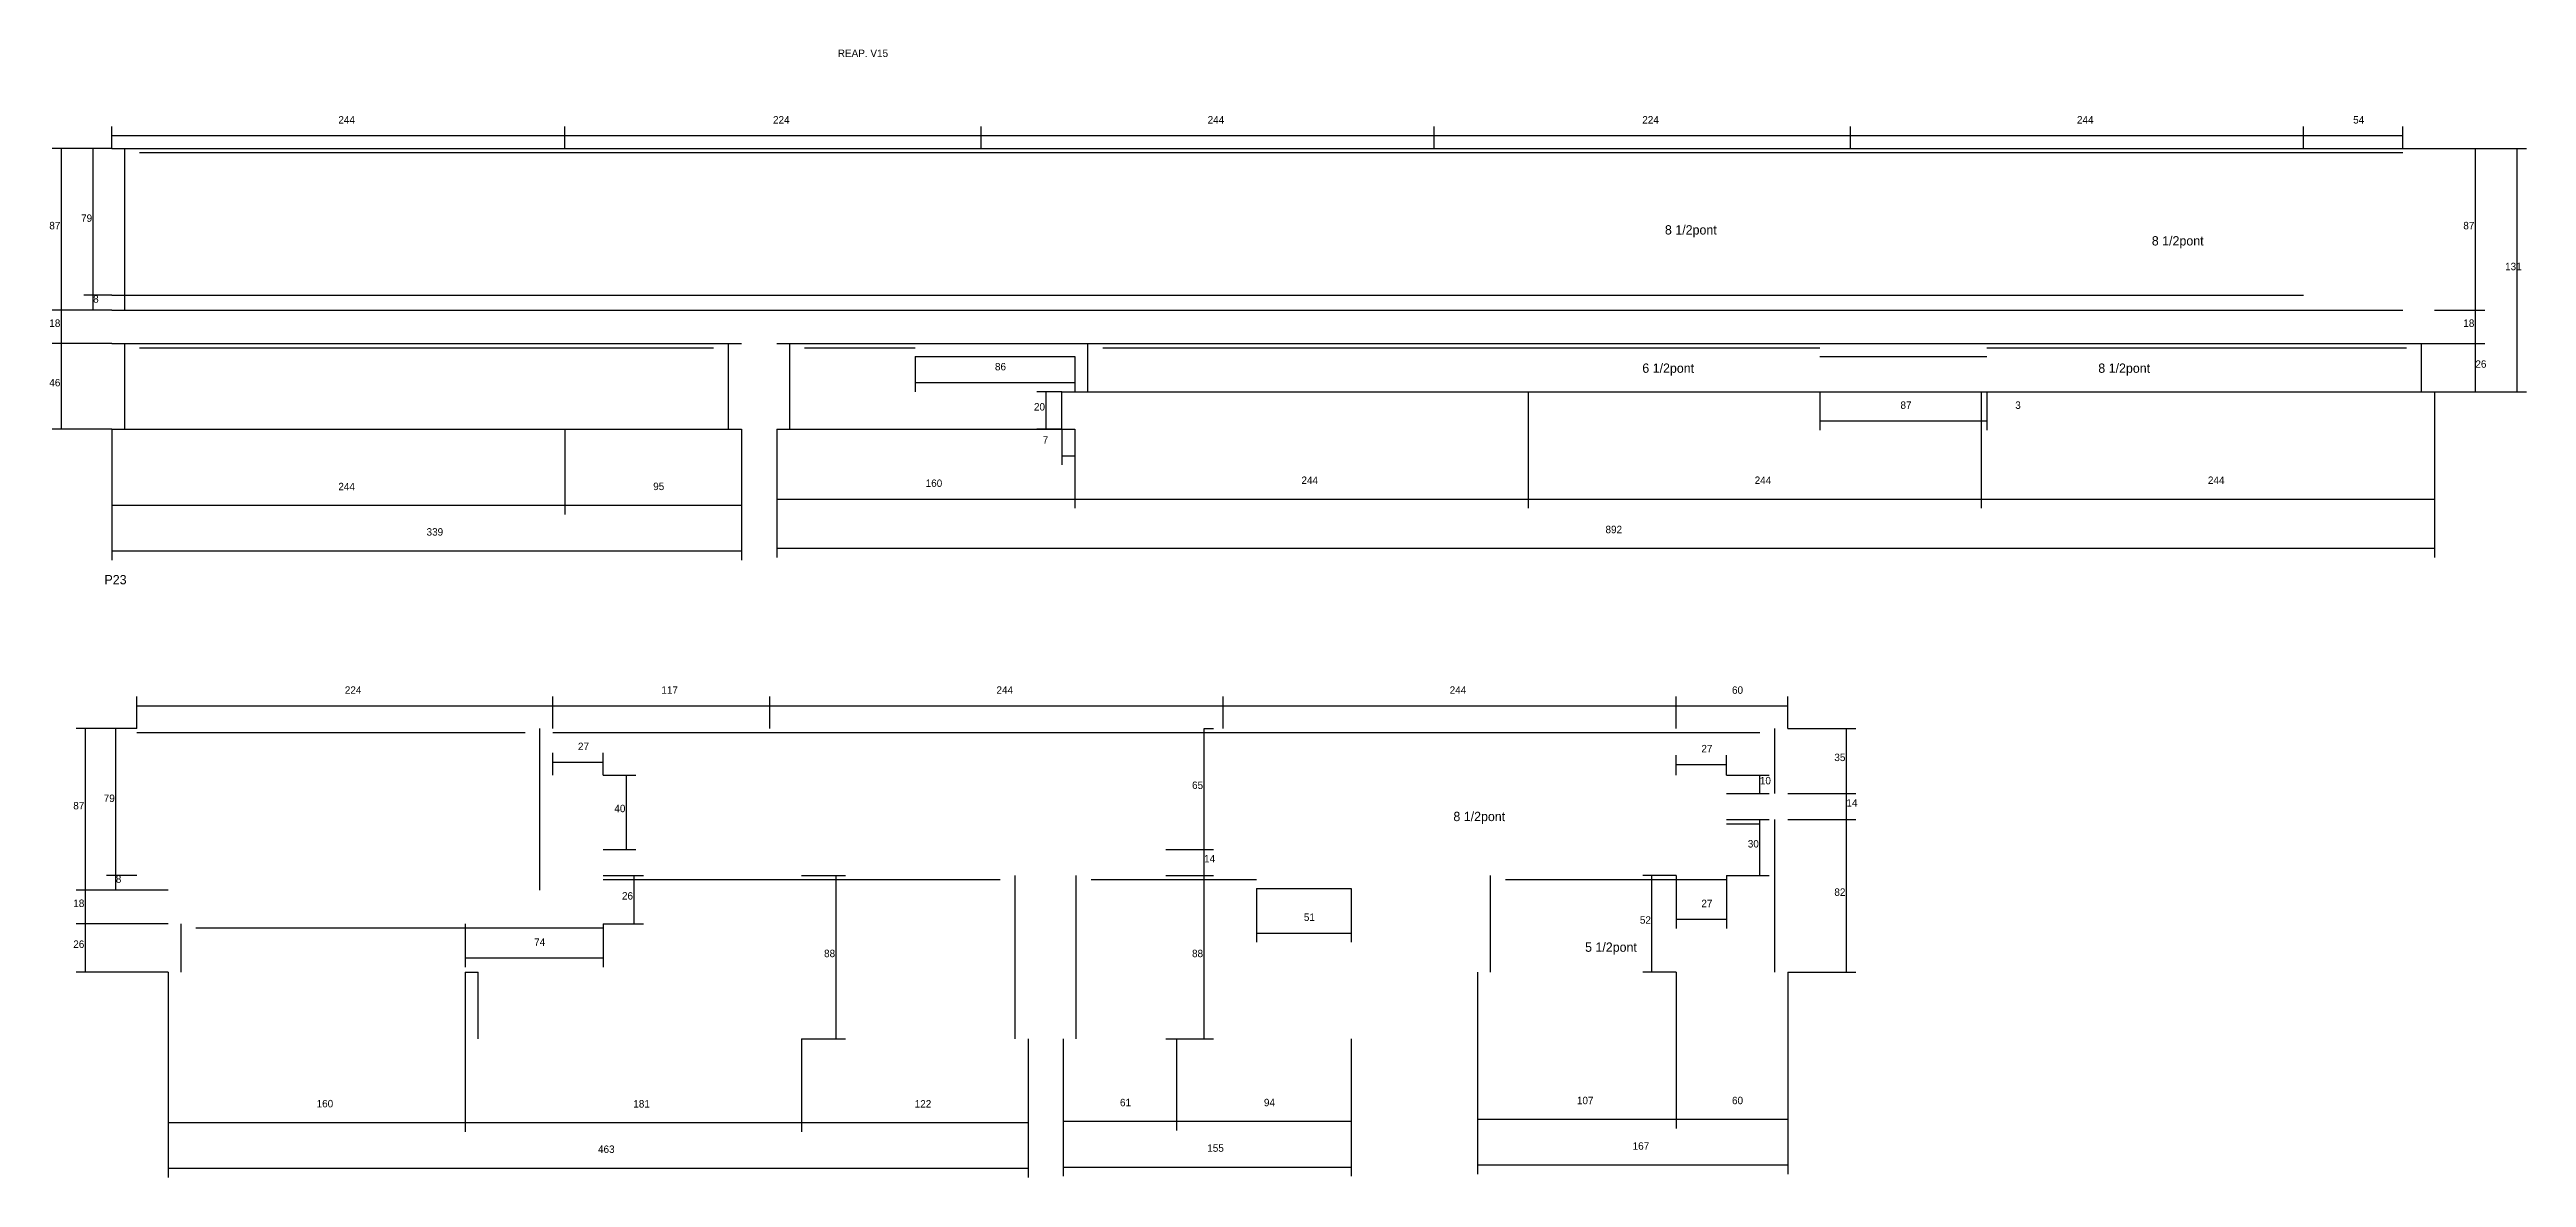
# Model space of a CAD drawing. Header units: metres. Extents: x -10353 to -6432, y 8505 to 9859.
# Drawn here: x -10353 to -9020, y 9252 to 9859 of the extents above; entities that cross this region are included whole.
import ezdxf

# ---------------------------------------------------------------- set-up
doc = ezdxf.new("R2010")
doc.units = ezdxf.units.M
for name, color, linetype in [('COTA', 4, 'Continuous'), ('NOMENCLATURA', 7, 'Continuous'), ('Painéis', 200, 'Continuous'), ('PONTALETE', 2, 'Continuous'), ('SARR_2.2x7', 40, 'Continuous')]:
    doc.layers.add(name, color=color, linetype=linetype)

msp = doc.modelspace()

# ---------------------------------------------------------------- linework, layer by layer
at = {"layer": 'COTA'}
for p, q in [((-10319.8, 9805.8), (-10319.8, 9817.7)), ((-10075.8, 9805.8), (-10075.8, 9817.7)), ((-10075.8, 9805.8), (-10075.8, 9817.7)), ((-9851.8, 9805.8), (-9851.8, 9817.7)), ((-9851.8, 9805.8), (-9851.8, 9817.7)), ((-9607.8, 9805.8), (-9607.8, 9817.7)), ((-9607.8, 9805.8), (-9607.8, 9817.7)), ((-9383.8, 9805.8), (-9383.8, 9817.7)), ((-9383.8, 9805.8), (-9383.8, 9817.7)), ((-9139.8, 9805.8), (-9139.8, 9817.7)), ((-9139.8, 9805.8), (-9139.8, 9817.7)), ((-9086.3, 9805.8), (-9086.3, 9817.7)), ((-10319.8, 9805.8), (-10351.9, 9805.8)), ((-10346.9, 9718.8), (-10346.9, 9805.8)), ((-10319.8, 9805.8), (-10334.8, 9805.8)), ((-10329.8, 9726.8), (-10329.8, 9805.8)), ((-10319.8, 9812.7), (-10075.8, 9812.7)), ((-10075.8, 9812.7), (-9851.8, 9812.7)), ((-9851.8, 9812.7), (-9607.8, 9812.7)), ((-9607.8, 9812.7), (-9383.8, 9812.7)), ((-9383.8, 9812.7), (-9139.8, 9812.7)), ((-9139.8, 9812.7), (-9086.3, 9812.7)), ((-9086.3, 9805.8), (-9019.8, 9805.8)), ((-9086.3, 9805.8), (-9042.3, 9805.8)), ((-9047.3, 9718.8), (-9047.3, 9805.8)), ((-9024.8, 9674.8), (-9024.8, 9805.8)), ((-10319.8, 9726.8), (-10334.8, 9726.8)), ((-10319.8, 9726.8), (-10334.8, 9726.8)), ((-10329.8, 9718.8), (-10329.8, 9726.8)), ((-10319.8, 9718.8), (-10351.9, 9718.8)), ((-10319.8, 9718.8), (-10351.9, 9718.8)), ((-10346.9, 9700.8), (-10346.9, 9718.8)), ((-10319.8, 9718.8), (-10334.8, 9718.8)), ((-9069.3, 9718.8), (-9042.3, 9718.8)), ((-9069.3, 9718.8), (-9042.3, 9718.8)), ((-9047.3, 9700.8), (-9047.3, 9718.8)), ((-10319.8, 9700.8), (-10351.9, 9700.8)), ((-10319.8, 9700.8), (-10351.9, 9700.8)), ((-10346.9, 9654.8), (-10346.9, 9700.8)), ((-9069.3, 9700.8), (-9042.3, 9700.8)), ((-9069.3, 9700.8), (-9042.3, 9700.8)), ((-9047.3, 9674.8), (-9047.3, 9700.8)), ((-9887.3, 9693.8), (-9887.3, 9674.9)), ((-9801.3, 9693.8), (-9801.3, 9674.9)), ((-9887.3, 9679.9), (-9801.3, 9679.9)), ((-9808.3, 9674.8), (-9821.8, 9674.8)), ((-9816.8, 9654.8), (-9816.8, 9674.8)), ((-9557.3, 9674.8), (-9557.3, 9612.2)), ((-9557.3, 9674.8), (-9557.3, 9612.2)), ((-9400.3, 9674.8), (-9400.3, 9654.2)), ((-9313.3, 9674.8), (-9313.3, 9612.2)), ((-9313.3, 9674.8), (-9313.3, 9612.2)), ((-9313.3, 9674.8), (-9313.3, 9654.2)), ((-9313.3, 9674.8), (-9313.3, 9654.2)), ((-9310.3, 9674.8), (-9310.3, 9654.2)), ((-9069.3, 9674.8), (-9042.3, 9674.8)), ((-9069.3, 9674.8), (-9019.8, 9674.8)), ((-9069.3, 9674.8), (-9069.3, 9585.7)), ((-9069.3, 9672.5), (-9069.3, 9612.2)), ((-10319.8, 9654.8), (-10351.9, 9654.8)), ((-10319.8, 9654.8), (-10319.8, 9608.8)), ((-10319.8, 9654.8), (-10319.8, 9584.3)), ((-10075.8, 9654.8), (-10075.8, 9608.8)), ((-10075.8, 9654.8), (-10075.8, 9608.8)), ((-9980.8, 9654.8), (-9980.8, 9608.8)), ((-9980.8, 9654.8), (-9980.8, 9584.3)), ((-9961.8, 9654.8), (-9961.8, 9585.7)), ((-9961.8, 9654.8), (-9961.8, 9612.2)), ((-9808.3, 9654.8), (-9821.8, 9654.8)), ((-9808.3, 9654.8), (-9808.3, 9635.5)), ((-9801.3, 9654.8), (-9801.3, 9612.2)), ((-9801.3, 9654.8), (-9801.3, 9612.2)), ((-9801.3, 9654.8), (-9801.3, 9635.5)), ((-9400.3, 9659.2), (-9313.3, 9659.2)), ((-9313.3, 9659.2), (-9310.3, 9659.2)), ((-9808.3, 9640.5), (-9801.3, 9640.5)), ((-9961.8, 9617.2), (-9801.3, 9617.2)), ((-9801.3, 9617.2), (-9557.3, 9617.2)), ((-9557.3, 9617.2), (-9313.3, 9617.2)), ((-9313.3, 9617.2), (-9069.3, 9617.2)), ((-10319.8, 9613.8), (-10075.8, 9613.8)), ((-10075.8, 9613.8), (-9980.8, 9613.8)), ((-10319.8, 9589.3), (-9980.8, 9589.3)), ((-9961.8, 9590.7), (-9069.3, 9590.7)), ((-10306.3, 9493.7), (-10306.3, 9510.9)), ((-10082.3, 9493.7), (-10082.3, 9510.9)), ((-10082.3, 9493.7), (-10082.3, 9510.9)), ((-9965.5, 9493.7), (-9965.5, 9510.9)), ((-9965.5, 9493.7), (-9965.5, 9510.9)), ((-9721.5, 9493.7), (-9721.5, 9510.9)), ((-9721.5, 9493.7), (-9721.5, 9510.9)), ((-9477.5, 9493.7), (-9477.5, 9510.9)), ((-9477.5, 9493.7), (-9477.5, 9510.9)), ((-9417.5, 9493.7), (-9417.5, 9510.9)), ((-10306.3, 9505.9), (-10082.3, 9505.9)), ((-10082.3, 9505.9), (-9965.5, 9505.9)), ((-9965.5, 9505.9), (-9721.5, 9505.9)), ((-9721.5, 9505.9), (-9477.5, 9505.9)), ((-9477.5, 9505.9), (-9417.5, 9505.9)), ((-10306.3, 9493.7), (-10339, 9493.7)), ((-10334, 9406.7), (-10334, 9493.7)), ((-10306.3, 9493.7), (-10322.6, 9493.7)), ((-10317.6, 9414.7), (-10317.6, 9493.7)), ((-9731.7, 9428.7), (-9731.7, 9493.7)), ((-9731.7, 9493.7), (-9726.7, 9493.7)), ((-9417.5, 9493.7), (-9380.9, 9493.7)), ((-9385.9, 9458.7), (-9385.9, 9493.7)), ((-10082.3, 9468.7), (-10082.3, 9480.6)), ((-10082.3, 9475.6), (-10055.3, 9475.6)), ((-10055.3, 9468.7), (-10055.3, 9480.6)), ((-10055.3, 9468.7), (-10037.7, 9468.7)), ((-10042.7, 9428.7), (-10042.7, 9468.7)), ((-9477.5, 9468.7), (-9477.5, 9479.4)), ((-9477.5, 9474.4), (-9450.5, 9474.4)), ((-9450.5, 9468.7), (-9450.5, 9479.4)), ((-9450.5, 9468.7), (-9427.5, 9468.7)), ((-9432.5, 9458.7), (-9432.5, 9468.7)), ((-9450.5, 9458.7), (-9427.5, 9458.7)), ((-9417.5, 9458.7), (-9380.9, 9458.7)), ((-9417.5, 9458.7), (-9380.9, 9458.7)), ((-9385.9, 9444.7), (-9385.9, 9458.7)), ((-9450.5, 9444.7), (-9427.5, 9444.7)), ((-9432.5, 9414.7), (-9432.5, 9444.7)), ((-9417.5, 9444.7), (-9380.9, 9444.7)), ((-9417.5, 9444.7), (-9380.9, 9444.7)), ((-9385.9, 9362.7), (-9385.9, 9444.7)), ((-10055.3, 9428.7), (-10037.7, 9428.7)), ((-9752.3, 9428.7), (-9726.7, 9428.7)), ((-9752.3, 9428.7), (-9726.7, 9428.7)), ((-9731.7, 9414.7), (-9731.7, 9428.7)), ((-10306.3, 9414.7), (-10322.6, 9414.7)), ((-10306.3, 9414.7), (-10322.6, 9414.7)), ((-10317.6, 9406.7), (-10317.6, 9414.7)), ((-10055.3, 9414.7), (-10033.6, 9414.7)), ((-10038.6, 9388.7), (-10038.6, 9414.7)), ((-9948.5, 9414.7), (-9924.8, 9414.7)), ((-9929.8, 9326.7), (-9929.8, 9414.7)), ((-9752.3, 9414.7), (-9726.7, 9414.7)), ((-9752.3, 9414.7), (-9726.7, 9414.7)), ((-9731.7, 9326.7), (-9731.7, 9414.7)), ((-9477.5, 9414.7), (-9495.6, 9414.7)), ((-9490.6, 9362.7), (-9490.6, 9414.7)), ((-9477.5, 9414.7), (-9477.5, 9386.1)), ((-9450.5, 9414.7), (-9450.5, 9386.1)), ((-9450.5, 9414.7), (-9427.5, 9414.7)), ((-10319.8, 9406.7), (-10339, 9406.7)), ((-10289.5, 9406.7), (-10339, 9406.7)), ((-10334, 9388.7), (-10334, 9406.7)), ((-10306.3, 9406.7), (-10322.6, 9406.7)), ((-9703.5, 9407.7), (-9703.5, 9378.7)), ((-9652.5, 9407.7), (-9652.5, 9378.7)), ((-10289.5, 9388.7), (-10339, 9388.7)), ((-10289.5, 9388.7), (-10339, 9388.7)), ((-10334, 9362.7), (-10334, 9388.7)), ((-10129.5, 9388.7), (-10129.5, 9365.3)), ((-10055.3, 9388.7), (-10033.6, 9388.7)), ((-10055.3, 9388.7), (-10055.3, 9365.3)), ((-9477.5, 9391.1), (-9450.5, 9391.1)), ((-9703.5, 9383.7), (-9652.5, 9383.7)), ((-10289.5, 9362.7), (-10339, 9362.7)), ((-10289.5, 9362.7), (-10289.5, 9276.7)), ((-10289.5, 9362.7), (-10289.5, 9252.2)), ((-10129.5, 9370.3), (-10055.3, 9370.3)), ((-10129.5, 9362.7), (-10129.5, 9276.7)), ((-9584.5, 9362.7), (-9584.5, 9278.5)), ((-9584.5, 9362.7), (-9584.5, 9254)), ((-9477.5, 9362.7), (-9495.6, 9362.7)), ((-9477.5, 9362.7), (-9477.5, 9278.5)), ((-9477.5, 9362.7), (-9477.5, 9278.5)), ((-9417.5, 9362.7), (-9417.5, 9278.5)), ((-9417.5, 9362.7), (-9417.5, 9254)), ((-9417.5, 9362.7), (-9380.9, 9362.7)), ((-10129.5, 9326.7), (-10129.5, 9276.7)), ((-9948.5, 9326.7), (-9948.5, 9276.7)), ((-9948.5, 9326.7), (-9948.5, 9276.7)), ((-9948.5, 9326.7), (-9924.8, 9326.7)), ((-9826.5, 9326.7), (-9826.5, 9276.7)), ((-9826.5, 9326.7), (-9826.5, 9252.2)), ((-9807.5, 9326.7), (-9807.5, 9277.4)), ((-9807.5, 9326.7), (-9807.5, 9252.8)), ((-9752.3, 9326.7), (-9726.7, 9326.7)), ((-9746.5, 9326.7), (-9746.5, 9277.4)), ((-9746.5, 9326.7), (-9746.5, 9277.4)), ((-9652.5, 9326.7), (-9652.5, 9277.4)), ((-9652.5, 9326.7), (-9652.5, 9252.8)), ((-10289.5, 9281.7), (-10129.5, 9281.7)), ((-10129.5, 9281.7), (-9948.5, 9281.7)), ((-9948.5, 9281.7), (-9826.5, 9281.7)), ((-9807.5, 9282.4), (-9746.5, 9282.4)), ((-9746.5, 9282.4), (-9652.5, 9282.4)), ((-9584.5, 9283.5), (-9477.5, 9283.5)), ((-9477.5, 9283.5), (-9417.5, 9283.5)), ((-10289.5, 9257.2), (-9826.5, 9257.2)), ((-9807.5, 9257.8), (-9652.5, 9257.8)), ((-9584.5, 9259), (-9417.5, 9259))]:
    msp.add_line(p, q, dxfattribs=at)
at = {"layer": 'Painéis'}
for p, q in [((-10319.8, 9805.8), (-9851.8, 9805.8)), ((-9851.8, 9805.8), (-9086.3, 9805.8)), ((-10319.8, 9726.8), (-9139.8, 9726.8)), ((-10319.8, 9718.8), (-9851.8, 9718.8)), ((-9851.8, 9718.8), (-9086.3, 9718.8)), ((-10319.8, 9700.8), (-9980.8, 9700.8)), ((-9961.8, 9700.8), (-9801.3, 9700.8)), ((-9801.3, 9700.8), (-9069.3, 9700.8)), ((-9801.3, 9674.8), (-9069.3, 9674.8)), ((-10319.8, 9654.8), (-9980.8, 9654.8)), ((-9961.8, 9654.8), (-9801.3, 9654.8))]:
    msp.add_line(p, q, dxfattribs=at)
at = {"layer": 'SARR_2.2x7'}
for p, q in [((-10312.8, 9718.8), (-10312.8, 9805.8)), ((-10304.8, 9803.6), (-10075.8, 9803.6)), ((-10075.8, 9803.6), (-9851.8, 9803.6)), ((-9851.8, 9803.6), (-9607.8, 9803.6)), ((-9607.8, 9803.6), (-9383.8, 9803.6)), ((-9383.8, 9803.6), (-9139.8, 9803.6)), ((-9139.8, 9803.6), (-9086.3, 9803.6)), ((-10312.8, 9654.8), (-10312.8, 9700.8)), ((-10304.8, 9698.6), (-10075.8, 9698.6)), ((-10075.8, 9698.6), (-9995.8, 9698.6)), ((-9987.8, 9654.8), (-9987.8, 9700.8)), ((-9954.8, 9654.8), (-9954.8, 9700.8)), ((-9946.8, 9698.6), (-9887.3, 9698.6)), ((-9794.3, 9674.8), (-9794.3, 9700.8)), ((-9786.3, 9698.6), (-9557.3, 9698.6)), ((-9557.3, 9698.6), (-9400.3, 9698.6)), ((-9310.3, 9698.6), (-9084.3, 9698.6)), ((-9076.3, 9674.8), (-9076.3, 9700.8)), ((-9887.3, 9693.8), (-9801.3, 9693.8)), ((-9400.3, 9693.8), (-9313.3, 9693.8)), ((-9313.3, 9693.8), (-9310.3, 9693.8)), ((-9808.3, 9654.8), (-9808.3, 9674.8)), ((-9808.3, 9674.8), (-9801.3, 9674.8)), ((-10306.3, 9491.5), (-10097.3, 9491.5)), ((-10089.3, 9406.7), (-10089.3, 9493.7)), ((-10082.3, 9491.5), (-9965.5, 9491.5)), ((-9965.5, 9491.5), (-9721.5, 9491.5)), ((-9721.5, 9491.5), (-9477.5, 9491.5)), ((-9477.5, 9491.5), (-9432.5, 9491.5)), ((-9424.5, 9458.7), (-9424.5, 9493.7)), ((-9450.5, 9442.5), (-9432.5, 9442.5)), ((-9424.5, 9362.7), (-9424.5, 9444.7)), ((-9833.5, 9326.7), (-9833.5, 9414.7)), ((-9800.5, 9326.7), (-9800.5, 9414.7)), ((-9577.5, 9362.7), (-9577.5, 9414.7)), ((-10055.3, 9412.5), (-9948.5, 9412.5)), ((-9948.5, 9412.5), (-9841.5, 9412.5)), ((-9792.5, 9412.5), (-9746.5, 9412.5)), ((-9746.5, 9412.5), (-9703.5, 9412.5)), ((-9703.5, 9407.7), (-9652.5, 9407.7)), ((-9569.5, 9412.5), (-9477.5, 9412.5)), ((-9477.5, 9412.5), (-9450.5, 9412.5)), ((-10282.5, 9362.7), (-10282.5, 9388.7)), ((-10274.5, 9386.5), (-10129.5, 9386.5)), ((-10129.5, 9386.5), (-10055.3, 9386.5)), ((-10129.5, 9362.7), (-10122.5, 9362.7)), ((-10122.5, 9326.7), (-10122.5, 9362.7))]:
    msp.add_line(p, q, dxfattribs=at)

# ---------------------------------------------------------------- texts
at = {"layer": 'COTA'}
for s, p in [('244', (-10197.8, 9819.2)), ('224', (-9963.8, 9819.2)), ('244', (-9729.8, 9819.2)), ('224', (-9495.8, 9819.2)), ('244', (-9261.8, 9819.2)), ('54', (-9113.1, 9819.2)), ('87', (-10353.4, 9762.3)), ('79', (-10336.3, 9766.3)), ('87', (-9053.8, 9762.3)), ('131', (-9031.3, 9740.3)), ('8', (-10329.8, 9722.8)), ('18', (-10353.4, 9709.8)), ('18', (-9053.8, 9709.8)), ('46', (-10353.4, 9677.8)), ('86', (-9844.3, 9686.4)), ('26', (-9047.3, 9687.8)), ('20', (-9823.3, 9664.8)), ('87', (-9356.8, 9665.7)), ('3', (-9295, 9665.7)), ('7', (-9818.6, 9647)), ('160', (-9881.6, 9623.7)), ('244', (-9679.3, 9625.3)), ('244', (-9435.3, 9625.3)), ('244', (-9191.3, 9625.3)), ('244', (-10197.8, 9621.9)), ('95', (-10028.3, 9622)), ('339', (-10150.3, 9597.5)), ('892', (-9515.6, 9598.8)), ('224', (-10194.3, 9512.4)), ('117', (-10023.9, 9512.4)), ('244', (-9843.5, 9512.4)), ('244', (-9599.5, 9512.4)), ('60', (-9447.5, 9512.4)), ('27', (-10068.8, 9482.1)), ('27', (-9464, 9480.9)), ('10', (-9432.5, 9463.7)), ('35', (-9392.4, 9476.2)), ('79', (-10324.1, 9454.2)), ('65', (-9738.2, 9461.2)), ('14', (-9385.9, 9451.7)), ('87', (-10340.5, 9450.2)), ('40', (-10049.2, 9448.7)), ('30', (-9439, 9429.7)), ('8', (-10317.6, 9410.7)), ('14', (-9731.7, 9421.7)), ('18', (-10340.5, 9397.7)), ('26', (-10045.1, 9401.7)), ('27', (-9464, 9397.6)), ('82', (-9392.4, 9403.7)), ('51', (-9678, 9390.2)), ('52', (-9497.1, 9388.7)), ('26', (-10340.5, 9375.7)), ('74', (-10092.4, 9376.8)), ('88', (-9936.3, 9370.7)), ('88', (-9738.2, 9370.7)), ('61', (-9777, 9290.5)), ('94', (-9699.5, 9290.5)), ('107', (-9531, 9291.6)), ('60', (-9447.5, 9291.6)), ('160', (-10209.5, 9289.9)), ('181', (-10039, 9289.8)), ('122', (-9887.5, 9289.8)), ('463', (-10058, 9265.4)), ('155', (-9730, 9266)), ('167', (-9501, 9267.1))]:
    msp.add_text(s, height=4, dxfattribs=at).set_placement(p)
at = {"layer": 'NOMENCLATURA'}
for s, p in [('8 1/2pont', (-9483.6, 9759.5)), ('8 1/2pont', (-9221.5, 9753.6)), ('6 1/2pont', (-9495.8, 9685.1)), ('8 1/2pont', (-9250.3, 9685.1)), ('P23', (-10323.7, 9571.3)), ('8 1/2pont', (-9597.5, 9443.9)), ('5 1/2pont', (-9526.6, 9373.6))]:
    msp.add_text(s, height=5, dxfattribs=at).set_placement(p)
at = {"layer": 'PONTALETE'}
msp.add_text('REAP. V15', height=4, dxfattribs=at).set_placement((-9928.9, 9855))

doc.saveas('drawing.dxf')
